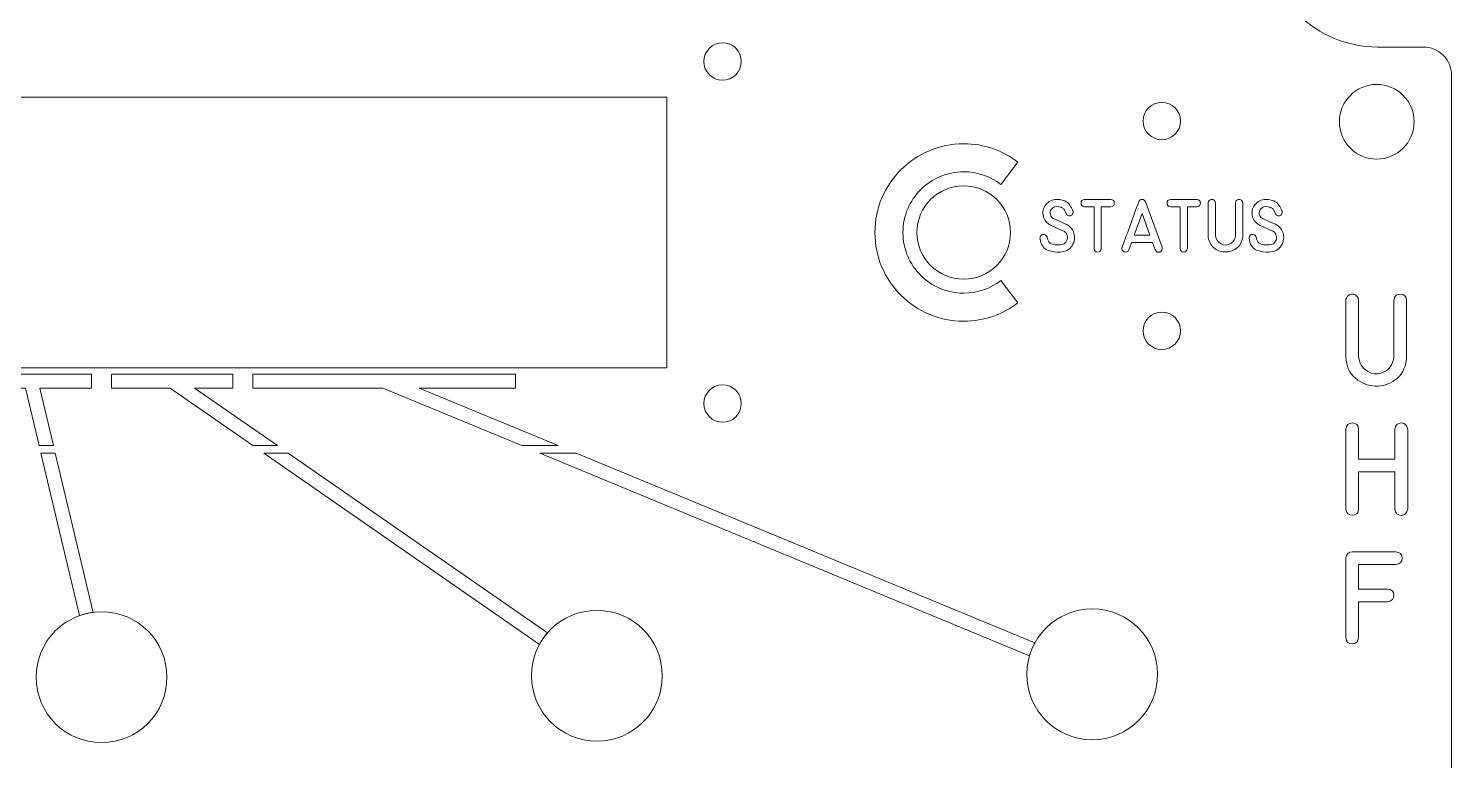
# Model space of a CAD drawing. Header units: millimetres. Extents: x -86 to 60, y -135 to 365.
# Drawn here: x -17.2 to 59, y 173.4 to 212.6 of the extents above; entities that cross this region are included whole.
import ezdxf

# ---------------------------------------------------------------- set-up
doc = ezdxf.new("R2010")
doc.units = ezdxf.units.MM
doc.header["$MEASUREMENT"] = 0
doc.layers.add('Cuts', color=7, linetype='Continuous', plot=False)
doc.layers.add('Engrave', color=7, linetype='Continuous')

msp = doc.modelspace()

# ---------------------------------------------------------------- linework, layer by layer
at = {"layer": 'Cuts', "color": 250, "lineweight": 9}
msp.add_lwpolyline([(-43.5002, 194.4311), (16.9998, 194.4311), (16.9998, 208.9311), (-43.5002, 208.9311), (-43.5002, 194.4311)], close=True, dxfattribs=at)
for centre, major_axis, ratio in [((19.9748, 210.8347), (0, 1), 1), ((54.9748, 207.6068), (0, 2), 1), ((43.4748, 207.6444), (0, 1), 1), ((32.8763, 201.6811), (2.5001, 0), 0.99996), ((43.4748, 196.4192), (0, 1), 1), ((19.9748, 192.5274), (0, 1), 1), ((-13.2487, 177.878), (3.5001, 0), 0.9999714), ((13.2513, 177.9564), (3.5001, 0), 0.9999714), ((39.7513, 178.0348), (3.5001, 0), 0.9999714)]:
    msp.add_ellipse(centre, major_axis=major_axis, ratio=ratio, dxfattribs=at)
msp.add_open_spline([(57.4748, 154.4568), (57.8729, 154.4566), (58.2545, 154.2982), (58.5358, 154.0166), (58.5358, 154.0166), (58.8172, 153.7349), (58.975, 153.3549), (58.9748, 152.9568), (58.9748, 152.9568), (58.9748, 152.9568), (58.9748, 148.9068), (58.9748, 148.9068), (58.9748, 148.9068), (58.9745, 148.5088), (58.8162, 148.1271), (58.5345, 147.8458), (58.5345, 147.8458), (58.2528, 147.5645), (57.8729, 147.4066), (57.4748, 147.4068), (57.4748, 147.4068), (57.4748, 147.4068), (50.5123, 147.4068), (50.5123, 147.4068), (50.5123, 147.4068), (50.1147, 147.4071), (49.7333, 147.2494), (49.452, 146.9685), (49.452, 146.9685), (49.1707, 146.6875), (49.0125, 146.3044), (49.0123, 145.9068), (49.0123, 145.9068), (49.0123, 145.9068), (49.0123, 129.4193), (49.0123, 129.4193), (49.0123, 129.4193), (49.012, 129.0213), (48.8537, 128.6396), (48.572, 128.3583), (48.572, 128.3583), (48.2903, 128.077), (47.9104, 127.9191), (47.5123, 127.9193), (47.5123, 127.9193), (47.5123, 127.9193), (-74.0127, 127.9193), (-74.0127, 127.9193), (-74.0127, 127.9193), (-74.4108, 127.9196), (-74.7925, 128.078), (-75.0738, 128.3596), (-75.0738, 128.3596), (-75.3551, 128.6413), (-75.513, 129.0213), (-75.5127, 129.4193), (-75.5127, 129.4193), (-75.5127, 129.4193), (-75.5127, 160.4568), (-75.5127, 160.4568), (-75.5127, 160.4568), (-75.5117, 162.0471), (-76.1425, 163.5727), (-77.2663, 164.6979), (-77.2663, 164.6979), (-78.3901, 165.8231), (-79.9224, 166.4558), (-81.5127, 166.4568), (-81.5127, 166.4568), (-81.5127, 166.4568), (-83.9752, 166.4568), (-83.9752, 166.4568), (-83.9752, 166.4568), (-84.3733, 166.4571), (-84.755, 166.6155), (-85.0363, 166.8971), (-85.0363, 166.8971), (-85.3176, 167.1788), (-85.4755, 167.5588), (-85.4752, 167.9568), (-85.4752, 167.9568), (-85.4752, 167.9568), (-85.4752, 210.1068), (-85.4752, 210.1068), (-85.4752, 210.1068), (-85.475, 210.5049), (-85.3166, 210.8866), (-85.0349, 211.1679), (-85.0349, 211.1679), (-84.7533, 211.4492), (-84.3733, 211.6071), (-83.9752, 211.6068), (-83.9752, 211.6068), (-83.9752, 211.6068), (-81.5127, 211.6068), (-81.5127, 211.6068), (-81.5127, 211.6068), (-79.9224, 211.6058), (-78.3969, 212.2366), (-77.2716, 213.3604), (-77.2716, 213.3604), (-76.1464, 214.4842), (-75.5137, 216.0166), (-75.5127, 217.6068), (-75.5127, 217.6068), (-75.5127, 217.6068), (-75.5127, 248.6443), (-75.5127, 248.6443), (-75.5127, 248.6443), (-75.5125, 249.0424), (-75.3541, 249.4241), (-75.0724, 249.7054), (-75.0724, 249.7054), (-74.7908, 249.9867), (-74.4108, 250.1446), (-74.0127, 250.1443), (-74.0127, 250.1443), (-74.0127, 250.1443), (47.5123, 250.1443), (47.5123, 250.1443), (47.5123, 250.1443), (47.9104, 250.1441), (48.292, 249.9857), (48.5733, 249.7041), (48.5733, 249.7041), (48.8547, 249.4224), (49.0125, 249.0424), (49.0123, 248.6443), (49.0123, 248.6443), (49.0123, 248.6443), (49.0123, 217.6068), (49.0123, 217.6068), (49.0123, 217.6068), (49.0113, 216.0166), (49.6421, 214.491), (50.7659, 213.3658), (50.7659, 213.3658), (51.8897, 212.2406), (53.422, 211.6079), (55.0123, 211.6068), (55.0123, 211.6068), (55.0123, 211.6068), (57.4748, 211.6068), (57.4748, 211.6068), (57.4748, 211.6068), (57.8729, 211.6066), (58.2545, 211.4482), (58.5358, 211.1666), (58.5358, 211.1666), (58.8172, 210.8849), (58.975, 210.5049), (58.9748, 210.1068), (58.9748, 210.1068), (58.9748, 210.1068), (58.9748, 167.9568), (58.9748, 167.9568), (58.9748, 167.9568), (58.9745, 167.5588), (58.8162, 167.1771), (58.5345, 166.8958), (58.5345, 166.8958), (58.2528, 166.6145), (57.8729, 166.4566), (57.4748, 166.4568), (57.4748, 166.4568), (57.4748, 166.4568), (55.0123, 166.4568), (55.0123, 166.4568), (55.0123, 166.4568), (53.422, 166.4579), (51.8964, 165.8271), (50.7712, 164.7033), (50.7712, 164.7033), (49.646, 163.5795), (49.0133, 162.0471), (49.0123, 160.4568), (49.0123, 160.4568), (49.0123, 160.4568), (49.0123, 155.9568), (49.0123, 155.9568), (49.0123, 155.9568), (49.012, 155.5593), (49.1697, 155.1779), (49.4507, 154.8966), (49.4507, 154.8966), (49.7316, 154.6153), (50.1147, 154.4571), (50.5123, 154.4568), (50.5123, 154.4568), (50.5123, 154.4568), (57.4748, 154.4568), (57.4748, 154.4568)], degree=3, knots=[0, 0, 0, 0, 0.0204082, 0.0204082, 0.0204082, 0.0204082, 0.0408163, 0.0408163, 0.0408163, 0.0408163, 0.0612245, 0.0612245, 0.0612245, 0.0612245, 0.0816327, 0.0816327, 0.0816327, 0.0816327, 0.1020408, 0.1020408, 0.1020408, 0.1020408, 0.122449, 0.122449, 0.122449, 0.122449, 0.1428571, 0.1428571, 0.1428571, 0.1428571, 0.1632653, 0.1632653, 0.1632653, 0.1632653, 0.1836735, 0.1836735, 0.1836735, 0.1836735, 0.2040816, 0.2040816, 0.2040816, 0.2040816, 0.2244898, 0.2244898, 0.2244898, 0.2244898, 0.244898, 0.244898, 0.244898, 0.244898, 0.2653061, 0.2653061, 0.2653061, 0.2653061, 0.2857143, 0.2857143, 0.2857143, 0.2857143, 0.3061224, 0.3061224, 0.3061224, 0.3061224, 0.3265306, 0.3265306, 0.3265306, 0.3265306, 0.3469388, 0.3469388, 0.3469388, 0.3469388, 0.3673469, 0.3673469, 0.3673469, 0.3673469, 0.3877551, 0.3877551, 0.3877551, 0.3877551, 0.4081633, 0.4081633, 0.4081633, 0.4081633, 0.4285714, 0.4285714, 0.4285714, 0.4285714, 0.4489796, 0.4489796, 0.4489796, 0.4489796, 0.4693878, 0.4693878, 0.4693878, 0.4693878, 0.4897959, 0.4897959, 0.4897959, 0.4897959, 0.5102041, 0.5102041, 0.5102041, 0.5102041, 0.5306122, 0.5306122, 0.5306122, 0.5306122, 0.5510204, 0.5510204, 0.5510204, 0.5510204, 0.5714286, 0.5714286, 0.5714286, 0.5714286, 0.5918367, 0.5918367, 0.5918367, 0.5918367, 0.6122449, 0.6122449, 0.6122449, 0.6122449, 0.6326531, 0.6326531, 0.6326531, 0.6326531, 0.6530612, 0.6530612, 0.6530612, 0.6530612, 0.6734694, 0.6734694, 0.6734694, 0.6734694, 0.6938776, 0.6938776, 0.6938776, 0.6938776, 0.7142857, 0.7142857, 0.7142857, 0.7142857, 0.7346939, 0.7346939, 0.7346939, 0.7346939, 0.755102, 0.755102, 0.755102, 0.755102, 0.7755102, 0.7755102, 0.7755102, 0.7755102, 0.7959184, 0.7959184, 0.7959184, 0.7959184, 0.8163265, 0.8163265, 0.8163265, 0.8163265, 0.8367347, 0.8367347, 0.8367347, 0.8367347, 0.8571429, 0.8571429, 0.8571429, 0.8571429, 0.877551, 0.877551, 0.877551, 0.877551, 0.8979592, 0.8979592, 0.8979592, 0.8979592, 0.9183673, 0.9183673, 0.9183673, 0.9183673, 0.9387755, 0.9387755, 0.9387755, 0.9387755, 0.9591837, 0.9591837, 0.9591837, 0.9591837, 1, 1, 1, 1], dxfattribs=at)
at = {"layer": 'Engrave', "color": 240, "lineweight": 9}
for points, knots in [([(32.8762, 206.4311), (31.5647, 206.4311), (30.3771, 205.8994), (29.5175, 205.0398), (29.5175, 205.0398), (28.6579, 204.1804), (28.1262, 202.9926), (28.1262, 201.6811), (28.1262, 201.6811), (28.1262, 200.3696), (28.6579, 199.182), (29.5175, 198.3224), (29.5175, 198.3224), (30.3771, 197.4628), (31.5647, 196.9311), (32.8762, 196.9311), (32.8762, 196.9311), (33.968, 196.9311), (34.974, 197.2997), (35.7762, 197.919), (35.7762, 197.919), (35.7762, 197.919), (34.8605, 199.107), (34.8605, 199.107), (34.8605, 199.107), (34.3116, 198.6832), (33.6233, 198.4311), (32.8762, 198.4311), (32.8762, 198.4311), (31.9788, 198.4311), (31.1662, 198.7949), (30.5781, 199.383), (30.5781, 199.383), (29.99, 199.9711), (29.6262, 200.7837), (29.6262, 201.6811), (29.6262, 201.6811), (29.6262, 202.5786), (29.99, 203.3912), (30.5781, 203.9792), (30.5781, 203.9792), (31.1662, 204.5673), (31.9788, 204.9311), (32.8762, 204.9311), (32.8762, 204.9311), (33.6233, 204.9311), (34.3116, 204.679), (34.8605, 204.2552), (34.8605, 204.2552), (34.8605, 204.2552), (35.7762, 205.4432), (35.7762, 205.4432), (35.7762, 205.4432), (34.974, 206.0625), (33.968, 206.4311), (32.8762, 206.4311)], [0, 0, 0, 0, 0.0666667, 0.0666667, 0.0666667, 0.0666667, 0.1333333, 0.1333333, 0.1333333, 0.1333333, 0.2, 0.2, 0.2, 0.2, 0.2666667, 0.2666667, 0.2666667, 0.2666667, 0.3333333, 0.3333333, 0.3333333, 0.3333333, 0.4, 0.4, 0.4, 0.4, 0.4666667, 0.4666667, 0.4666667, 0.4666667, 0.5333333, 0.5333333, 0.5333333, 0.5333333, 0.6, 0.6, 0.6, 0.6, 0.6666667, 0.6666667, 0.6666667, 0.6666667, 0.7333333, 0.7333333, 0.7333333, 0.7333333, 0.8, 0.8, 0.8, 0.8, 0.8666667, 0.8666667, 0.8666667, 0.8666667, 1, 1, 1, 1]), ([(38.3438, 202.1293), (38.3438, 202.1293), (38.3659, 202.1199), (38.3659, 202.1199), (38.3659, 202.1199), (38.3659, 202.1199), (38.3908, 202.1076), (38.3908, 202.1076), (38.3908, 202.1076), (38.3908, 202.1076), (38.4129, 202.0949), (38.4129, 202.0949), (38.4129, 202.0949), (38.419, 202.0902), (38.4266, 202.086), (38.4341, 202.0818), (38.4341, 202.0818), (38.4421, 202.078), (38.4496, 202.0733), (38.4571, 202.0691), (38.4571, 202.0691), (38.6387, 201.9496), (38.7516, 201.784), (38.7944, 201.5728), (38.7944, 201.5728), (38.8108, 201.4901), (38.8146, 201.4049), (38.8057, 201.3179), (38.8057, 201.3179), (38.7906, 201.1928), (38.7469, 201.0775), (38.674, 200.9712), (38.674, 200.9712), (38.6011, 200.8649), (38.5093, 200.7831), (38.3993, 200.7252), (38.3993, 200.7252), (38.2807, 200.6627), (38.158, 200.6316), (38.031, 200.6316), (38.031, 200.6316), (37.8179, 200.6316), (37.6147, 200.6589), (37.4204, 200.7135), (37.4204, 200.7135), (37.2266, 200.768), (37.0884, 200.9143), (37.006, 201.1523), (37.006, 201.1523), (36.9948, 201.1829), (36.9868, 201.2139), (36.9811, 201.2459), (36.9811, 201.2459), (36.9755, 201.2784), (36.9689, 201.3104), (36.9618, 201.3428), (36.9618, 201.3428), (36.9482, 201.4087), (36.9642, 201.467), (37.0108, 201.5178), (37.0108, 201.5178), (37.0568, 201.5681), (37.1147, 201.5874), (37.1834, 201.5757), (37.1834, 201.5757), (37.2563, 201.5606), (37.3066, 201.5159), (37.3353, 201.4407), (37.3353, 201.4407), (37.3353, 201.4407), (37.3395, 201.428), (37.3395, 201.428), (37.3395, 201.428), (37.3833, 201.2285), (37.4604, 201.1095), (37.57, 201.071), (37.57, 201.071), (37.6801, 201.0324), (37.8325, 201.015), (38.0282, 201.0187), (38.0282, 201.0187), (38.2083, 201.0187), (38.332, 201.1034), (38.3993, 201.2723), (38.3993, 201.2723), (38.4284, 201.3475), (38.4331, 201.4261), (38.4129, 201.5075), (38.4129, 201.5075), (38.3927, 201.5884), (38.3527, 201.6566), (38.293, 201.7107), (38.293, 201.7107), (38.2662, 201.7337), (38.2314, 201.7549), (38.1881, 201.7751), (38.1881, 201.7751), (38.1881, 201.7751), (37.5503, 202.055), (37.5503, 202.055), (37.5503, 202.055), (37.5503, 202.055), (37.5296, 202.0663), (37.5296, 202.0663), (37.5296, 202.0663), (37.3207, 202.1763), (37.1914, 202.3329), (37.141, 202.5361), (37.141, 202.5361), (37.0794, 202.7713), (37.1222, 202.9821), (37.2699, 203.1693), (37.2699, 203.1693), (37.4171, 203.356), (37.6109, 203.4496), (37.8504, 203.4496), (37.8504, 203.4496), (37.8504, 203.4496), (38.0023, 203.4454), (38.0023, 203.4454), (38.0023, 203.4454), (38.0517, 203.4364), (38.0997, 203.4275), (38.1453, 203.4186), (38.1453, 203.4186), (38.1914, 203.4101), (38.2379, 203.395), (38.2845, 203.3739), (38.2845, 203.3739), (38.4002, 203.3198), (38.4891, 203.245), (38.5507, 203.1504), (38.5507, 203.1504), (38.6123, 203.0559), (38.6679, 202.9534), (38.7172, 202.8433), (38.7172, 202.8433), (38.7219, 202.8329), (38.7262, 202.8212), (38.7299, 202.8075), (38.7299, 202.8075), (38.7398, 202.7624), (38.7351, 202.7215), (38.7158, 202.6848), (38.7158, 202.6848), (38.705, 202.6617), (38.6933, 202.6443), (38.6815, 202.6326), (38.6815, 202.6326), (38.6697, 202.6203), (38.6599, 202.6123), (38.6528, 202.6076), (38.6528, 202.6076), (38.6048, 202.5738), (38.5526, 202.5634), (38.4957, 202.5775), (38.4957, 202.5775), (38.4383, 202.5902), (38.395, 202.6269), (38.3645, 202.6876), (38.3645, 202.6876), (38.3405, 202.7408), (38.3151, 202.7953), (38.2883, 202.8508), (38.2883, 202.8508), (38.261, 202.9063), (38.2229, 202.9524), (38.1744, 202.9896), (38.1744, 202.9896), (38.1542, 203.0042), (38.1345, 203.015), (38.1156, 203.0216), (38.1156, 203.0216), (38.0968, 203.0286), (38.0761, 203.0361), (38.0531, 203.0446), (38.0531, 203.0446), (38.0531, 203.0446), (37.9637, 203.0597), (37.9637, 203.0597), (37.9637, 203.0597), (37.9637, 203.0597), (37.8367, 203.0639), (37.8367, 203.0639), (37.8367, 203.0639), (37.7135, 203.062), (37.6194, 203.0089), (37.5545, 202.904), (37.5545, 202.904), (37.5103, 202.8367), (37.4938, 202.7619), (37.5046, 202.6791), (37.5046, 202.6791), (37.5173, 202.5775), (37.5653, 202.4985), (37.6481, 202.4421), (37.6481, 202.4421), (37.6519, 202.4397), (37.6556, 202.4364), (37.6603, 202.4331), (37.6603, 202.4331), (37.665, 202.4303), (37.6702, 202.427), (37.6754, 202.4242), (37.6754, 202.4242), (37.6754, 202.4242), (37.6909, 202.4176), (37.6909, 202.4176), (37.6909, 202.4176), (37.6909, 202.4176), (37.7074, 202.4106), (37.7074, 202.4106), (37.7074, 202.4106), (37.7074, 202.4106), (38.3438, 202.1293), (38.3438, 202.1293)], [0, 0, 0, 0, 0.0181818, 0.0181818, 0.0181818, 0.0181818, 0.0363636, 0.0363636, 0.0363636, 0.0363636, 0.0545455, 0.0545455, 0.0545455, 0.0545455, 0.0727273, 0.0727273, 0.0727273, 0.0727273, 0.0909091, 0.0909091, 0.0909091, 0.0909091, 0.1090909, 0.1090909, 0.1090909, 0.1090909, 0.1272727, 0.1272727, 0.1272727, 0.1272727, 0.1454545, 0.1454545, 0.1454545, 0.1454545, 0.1636364, 0.1636364, 0.1636364, 0.1636364, 0.1818182, 0.1818182, 0.1818182, 0.1818182, 0.2, 0.2, 0.2, 0.2, 0.2181818, 0.2181818, 0.2181818, 0.2181818, 0.2363636, 0.2363636, 0.2363636, 0.2363636, 0.2545455, 0.2545455, 0.2545455, 0.2545455, 0.2727273, 0.2727273, 0.2727273, 0.2727273, 0.2909091, 0.2909091, 0.2909091, 0.2909091, 0.3090909, 0.3090909, 0.3090909, 0.3090909, 0.3272727, 0.3272727, 0.3272727, 0.3272727, 0.3454545, 0.3454545, 0.3454545, 0.3454545, 0.3636364, 0.3636364, 0.3636364, 0.3636364, 0.3818182, 0.3818182, 0.3818182, 0.3818182, 0.4, 0.4, 0.4, 0.4, 0.4181818, 0.4181818, 0.4181818, 0.4181818, 0.4363636, 0.4363636, 0.4363636, 0.4363636, 0.4545455, 0.4545455, 0.4545455, 0.4545455, 0.4727273, 0.4727273, 0.4727273, 0.4727273, 0.4909091, 0.4909091, 0.4909091, 0.4909091, 0.5090909, 0.5090909, 0.5090909, 0.5090909, 0.5272727, 0.5272727, 0.5272727, 0.5272727, 0.5454545, 0.5454545, 0.5454545, 0.5454545, 0.5636364, 0.5636364, 0.5636364, 0.5636364, 0.5818182, 0.5818182, 0.5818182, 0.5818182, 0.6, 0.6, 0.6, 0.6, 0.6181818, 0.6181818, 0.6181818, 0.6181818, 0.6363636, 0.6363636, 0.6363636, 0.6363636, 0.6545455, 0.6545455, 0.6545455, 0.6545455, 0.6727273, 0.6727273, 0.6727273, 0.6727273, 0.6909091, 0.6909091, 0.6909091, 0.6909091, 0.7090909, 0.7090909, 0.7090909, 0.7090909, 0.7272727, 0.7272727, 0.7272727, 0.7272727, 0.7454545, 0.7454545, 0.7454545, 0.7454545, 0.7636364, 0.7636364, 0.7636364, 0.7636364, 0.7818182, 0.7818182, 0.7818182, 0.7818182, 0.8, 0.8, 0.8, 0.8, 0.8181818, 0.8181818, 0.8181818, 0.8181818, 0.8363636, 0.8363636, 0.8363636, 0.8363636, 0.8545455, 0.8545455, 0.8545455, 0.8545455, 0.8727273, 0.8727273, 0.8727273, 0.8727273, 0.8909091, 0.8909091, 0.8909091, 0.8909091, 0.9090909, 0.9090909, 0.9090909, 0.9090909, 0.9272727, 0.9272727, 0.9272727, 0.9272727, 0.9454545, 0.9454545, 0.9454545, 0.9454545, 0.9636364, 0.9636364, 0.9636364, 0.9636364, 1, 1, 1, 1]), ([(39.8499, 200.8203), (39.8499, 200.8203), (39.8499, 203.0611), (39.8499, 203.0611), (39.8499, 203.0611), (39.8499, 203.0611), (39.3443, 203.0611), (39.3443, 203.0611), (39.3443, 203.0611), (39.2158, 203.071), (39.1514, 203.1359), (39.1519, 203.2544), (39.1519, 203.2544), (39.1523, 203.3734), (39.2168, 203.4388), (39.3443, 203.4496), (39.3443, 203.4496), (39.3443, 203.4496), (40.7431, 203.4496), (40.7431, 203.4496), (40.7431, 203.4496), (40.8696, 203.4397), (40.9336, 203.3743), (40.9341, 203.2544), (40.9341, 203.2544), (40.9346, 203.1349), (40.8706, 203.07), (40.7431, 203.0611), (40.7431, 203.0611), (40.7431, 203.0611), (40.2389, 203.0611), (40.2389, 203.0611), (40.2389, 203.0611), (40.2389, 203.0611), (40.2389, 200.8203), (40.2389, 200.8203), (40.2389, 200.8203), (40.2177, 200.69), (40.15, 200.6255), (40.0352, 200.6274), (40.0352, 200.6274), (39.9209, 200.6293), (39.8593, 200.6937), (39.8499, 200.8203)], [0, 0, 0, 0, 0.0833333, 0.0833333, 0.0833333, 0.0833333, 0.1666667, 0.1666667, 0.1666667, 0.1666667, 0.25, 0.25, 0.25, 0.25, 0.3333333, 0.3333333, 0.3333333, 0.3333333, 0.4166667, 0.4166667, 0.4166667, 0.4166667, 0.5, 0.5, 0.5, 0.5, 0.5833333, 0.5833333, 0.5833333, 0.5833333, 0.6666667, 0.6666667, 0.6666667, 0.6666667, 0.75, 0.75, 0.75, 0.75, 0.8333333, 0.8333333, 0.8333333, 0.8333333, 1, 1, 1, 1]), ([(41.3551, 200.8932), (41.5018, 201.2986), (41.6491, 201.7036), (41.7963, 202.1081), (41.7963, 202.1081), (41.944, 202.5126), (42.0917, 202.9176), (42.2394, 203.3226), (42.2394, 203.3226), (42.2699, 203.4063), (42.3301, 203.4487), (42.42, 203.4496), (42.42, 203.4496), (42.5103, 203.4505), (42.571, 203.4082), (42.602, 203.3226), (42.602, 203.3226), (42.602, 203.3226), (43.4854, 200.8866), (43.4854, 200.8866), (43.4854, 200.8866), (43.5126, 200.7568), (43.4731, 200.6735), (43.3668, 200.6359), (43.3668, 200.6359), (43.2601, 200.5978), (43.1782, 200.6368), (43.1199, 200.7516), (43.1199, 200.7516), (43.1199, 200.7516), (42.9783, 201.1457), (42.9783, 201.1457), (42.9783, 201.1457), (42.9783, 201.1457), (41.8551, 201.1457), (41.8551, 201.1457), (41.8551, 201.1457), (41.8551, 201.1457), (41.7173, 200.761), (41.7173, 200.761), (41.7173, 200.761), (41.6585, 200.6453), (41.5747, 200.6076), (41.4666, 200.6476), (41.4666, 200.6476), (41.3579, 200.6871), (41.3207, 200.7695), (41.3551, 200.8932)], [0, 0, 0, 0, 0.0769231, 0.0769231, 0.0769231, 0.0769231, 0.1538462, 0.1538462, 0.1538462, 0.1538462, 0.2307692, 0.2307692, 0.2307692, 0.2307692, 0.3076923, 0.3076923, 0.3076923, 0.3076923, 0.3846154, 0.3846154, 0.3846154, 0.3846154, 0.4615385, 0.4615385, 0.4615385, 0.4615385, 0.5384615, 0.5384615, 0.5384615, 0.5384615, 0.6153846, 0.6153846, 0.6153846, 0.6153846, 0.6923077, 0.6923077, 0.6923077, 0.6923077, 0.7692308, 0.7692308, 0.7692308, 0.7692308, 0.8461538, 0.8461538, 0.8461538, 0.8461538, 1, 1, 1, 1]), ([(44.4553, 200.8203), (44.4553, 200.8203), (44.4553, 203.0611), (44.4553, 203.0611), (44.4553, 203.0611), (44.4553, 203.0611), (43.9497, 203.0611), (43.9497, 203.0611), (43.9497, 203.0611), (43.8212, 203.071), (43.7568, 203.1359), (43.7573, 203.2544), (43.7573, 203.2544), (43.7577, 203.3734), (43.8222, 203.4388), (43.9497, 203.4496), (43.9497, 203.4496), (43.9497, 203.4496), (45.3485, 203.4496), (45.3485, 203.4496), (45.3485, 203.4496), (45.475, 203.4397), (45.539, 203.3743), (45.5395, 203.2544), (45.5395, 203.2544), (45.54, 203.1349), (45.476, 203.07), (45.3485, 203.0611), (45.3485, 203.0611), (45.3485, 203.0611), (44.8443, 203.0611), (44.8443, 203.0611), (44.8443, 203.0611), (44.8443, 203.0611), (44.8443, 200.8203), (44.8443, 200.8203), (44.8443, 200.8203), (44.8231, 200.69), (44.7554, 200.6255), (44.6406, 200.6274), (44.6406, 200.6274), (44.5263, 200.6293), (44.4647, 200.6937), (44.4553, 200.8203)], [0, 0, 0, 0, 0.0833333, 0.0833333, 0.0833333, 0.0833333, 0.1666667, 0.1666667, 0.1666667, 0.1666667, 0.25, 0.25, 0.25, 0.25, 0.3333333, 0.3333333, 0.3333333, 0.3333333, 0.4166667, 0.4166667, 0.4166667, 0.4166667, 0.5, 0.5, 0.5, 0.5, 0.5833333, 0.5833333, 0.5833333, 0.5833333, 0.6666667, 0.6666667, 0.6666667, 0.6666667, 0.75, 0.75, 0.75, 0.75, 0.8333333, 0.8333333, 0.8333333, 0.8333333, 1, 1, 1, 1]), ([(47.8081, 201.5578), (47.8081, 201.5578), (47.8081, 201.53), (47.8081, 201.53), (47.8081, 201.53), (47.8053, 201.4839), (47.8034, 201.4567), (47.8029, 201.4472), (47.8029, 201.4472), (47.7643, 201.1664), (47.6486, 200.959), (47.4567, 200.825), (47.4567, 200.825), (47.2648, 200.6914), (47.0597, 200.6288), (46.8424, 200.6377), (46.8424, 200.6377), (46.6246, 200.6467), (46.4252, 200.7257), (46.245, 200.8753), (46.245, 200.8753), (46.0644, 201.0253), (45.9661, 201.2436), (45.9506, 201.53), (45.9506, 201.53), (45.9506, 201.53), (45.9506, 201.5578), (45.9506, 201.5578), (45.9506, 201.5578), (45.9506, 201.5578), (45.9506, 203.2567), (45.9506, 203.2567), (45.9506, 203.2567), (45.9506, 203.284), (45.9558, 203.309), (45.9657, 203.3311), (45.9657, 203.3311), (46.0099, 203.4275), (46.0832, 203.4656), (46.1858, 203.4454), (46.1858, 203.4454), (46.2879, 203.4251), (46.3391, 203.3621), (46.3391, 203.2567), (46.3391, 203.2567), (46.3391, 203.2567), (46.3391, 201.5578), (46.3391, 201.5578), (46.3391, 201.5578), (46.3528, 201.3461), (46.4459, 201.1881), (46.6181, 201.0837), (46.6181, 201.0837), (46.7907, 200.9788), (46.9718, 200.9835), (47.1618, 201.0973), (47.1618, 201.0973), (47.2474, 201.1476), (47.31, 201.213), (47.3499, 201.293), (47.3499, 201.293), (47.3899, 201.3729), (47.4134, 201.4614), (47.421, 201.5578), (47.421, 201.5578), (47.421, 201.5578), (47.421, 203.2567), (47.421, 203.2567), (47.421, 203.2567), (47.421, 203.2732), (47.4219, 203.2854), (47.4238, 203.2939), (47.4238, 203.2939), (47.445, 203.4068), (47.5141, 203.4581), (47.6317, 203.4468), (47.6317, 203.4468), (47.7493, 203.436), (47.8081, 203.3725), (47.8081, 203.2567), (47.8081, 203.2567), (47.8081, 203.2567), (47.8081, 201.5578), (47.8081, 201.5578)], [0, 0, 0, 0, 0.0454545, 0.0454545, 0.0454545, 0.0454545, 0.0909091, 0.0909091, 0.0909091, 0.0909091, 0.1363636, 0.1363636, 0.1363636, 0.1363636, 0.1818182, 0.1818182, 0.1818182, 0.1818182, 0.2272727, 0.2272727, 0.2272727, 0.2272727, 0.2727273, 0.2727273, 0.2727273, 0.2727273, 0.3181818, 0.3181818, 0.3181818, 0.3181818, 0.3636364, 0.3636364, 0.3636364, 0.3636364, 0.4090909, 0.4090909, 0.4090909, 0.4090909, 0.4545455, 0.4545455, 0.4545455, 0.4545455, 0.5, 0.5, 0.5, 0.5, 0.5454545, 0.5454545, 0.5454545, 0.5454545, 0.5909091, 0.5909091, 0.5909091, 0.5909091, 0.6363636, 0.6363636, 0.6363636, 0.6363636, 0.6818182, 0.6818182, 0.6818182, 0.6818182, 0.7272727, 0.7272727, 0.7272727, 0.7272727, 0.7727273, 0.7727273, 0.7727273, 0.7727273, 0.8181818, 0.8181818, 0.8181818, 0.8181818, 0.8636364, 0.8636364, 0.8636364, 0.8636364, 0.9090909, 0.9090909, 0.9090909, 0.9090909, 1, 1, 1, 1]), ([(49.5306, 202.1293), (49.5306, 202.1293), (49.5527, 202.1199), (49.5527, 202.1199), (49.5527, 202.1199), (49.5527, 202.1199), (49.5776, 202.1076), (49.5776, 202.1076), (49.5776, 202.1076), (49.5776, 202.1076), (49.5997, 202.0949), (49.5997, 202.0949), (49.5997, 202.0949), (49.6058, 202.0902), (49.6134, 202.086), (49.6209, 202.0818), (49.6209, 202.0818), (49.6289, 202.078), (49.6364, 202.0733), (49.6439, 202.0691), (49.6439, 202.0691), (49.8255, 201.9496), (49.9384, 201.784), (49.9812, 201.5728), (49.9812, 201.5728), (49.9976, 201.4901), (50.0014, 201.4049), (49.9925, 201.3179), (49.9925, 201.3179), (49.9774, 201.1928), (49.9337, 201.0775), (49.8608, 200.9712), (49.8608, 200.9712), (49.7879, 200.8649), (49.6961, 200.7831), (49.5861, 200.7252), (49.5861, 200.7252), (49.4675, 200.6627), (49.3448, 200.6316), (49.2178, 200.6316), (49.2178, 200.6316), (49.0047, 200.6316), (48.8015, 200.6589), (48.6072, 200.7135), (48.6072, 200.7135), (48.4134, 200.768), (48.2752, 200.9143), (48.1928, 201.1523), (48.1928, 201.1523), (48.1816, 201.1829), (48.1736, 201.2139), (48.1679, 201.2459), (48.1679, 201.2459), (48.1623, 201.2784), (48.1557, 201.3104), (48.1486, 201.3428), (48.1486, 201.3428), (48.135, 201.4087), (48.151, 201.467), (48.1976, 201.5178), (48.1976, 201.5178), (48.2436, 201.5681), (48.3015, 201.5874), (48.3702, 201.5757), (48.3702, 201.5757), (48.4431, 201.5606), (48.4934, 201.5159), (48.5221, 201.4407), (48.5221, 201.4407), (48.5221, 201.4407), (48.5263, 201.428), (48.5263, 201.428), (48.5263, 201.428), (48.5701, 201.2285), (48.6472, 201.1095), (48.7568, 201.071), (48.7568, 201.071), (48.8669, 201.0324), (49.0193, 201.015), (49.215, 201.0187), (49.215, 201.0187), (49.3951, 201.0187), (49.5188, 201.1034), (49.5861, 201.2723), (49.5861, 201.2723), (49.6152, 201.3475), (49.6199, 201.4261), (49.5997, 201.5075), (49.5997, 201.5075), (49.5795, 201.5884), (49.5395, 201.6566), (49.4798, 201.7107), (49.4798, 201.7107), (49.453, 201.7337), (49.4182, 201.7549), (49.3749, 201.7751), (49.3749, 201.7751), (49.3749, 201.7751), (48.7371, 202.055), (48.7371, 202.055), (48.7371, 202.055), (48.7371, 202.055), (48.7164, 202.0663), (48.7164, 202.0663), (48.7164, 202.0663), (48.5075, 202.1763), (48.3782, 202.3329), (48.3278, 202.5361), (48.3278, 202.5361), (48.2662, 202.7713), (48.309, 202.9821), (48.4567, 203.1693), (48.4567, 203.1693), (48.6039, 203.356), (48.7977, 203.4496), (49.0372, 203.4496), (49.0372, 203.4496), (49.0372, 203.4496), (49.1891, 203.4454), (49.1891, 203.4454), (49.1891, 203.4454), (49.2385, 203.4364), (49.2865, 203.4275), (49.3321, 203.4186), (49.3321, 203.4186), (49.3782, 203.4101), (49.4247, 203.395), (49.4713, 203.3739), (49.4713, 203.3739), (49.587, 203.3198), (49.6759, 203.245), (49.7375, 203.1504), (49.7375, 203.1504), (49.7991, 203.0559), (49.8547, 202.9534), (49.904, 202.8433), (49.904, 202.8433), (49.9087, 202.8329), (49.913, 202.8212), (49.9167, 202.8075), (49.9167, 202.8075), (49.9266, 202.7624), (49.9219, 202.7215), (49.9026, 202.6848), (49.9026, 202.6848), (49.8918, 202.6617), (49.8801, 202.6443), (49.8683, 202.6326), (49.8683, 202.6326), (49.8565, 202.6203), (49.8467, 202.6123), (49.8396, 202.6076), (49.8396, 202.6076), (49.7916, 202.5738), (49.7394, 202.5634), (49.6825, 202.5775), (49.6825, 202.5775), (49.6251, 202.5902), (49.5818, 202.6269), (49.5513, 202.6876), (49.5513, 202.6876), (49.5273, 202.7408), (49.5019, 202.7953), (49.4751, 202.8508), (49.4751, 202.8508), (49.4478, 202.9063), (49.4097, 202.9524), (49.3612, 202.9896), (49.3612, 202.9896), (49.341, 203.0042), (49.3213, 203.015), (49.3024, 203.0216), (49.3024, 203.0216), (49.2836, 203.0286), (49.2629, 203.0361), (49.2399, 203.0446), (49.2399, 203.0446), (49.2399, 203.0446), (49.1505, 203.0597), (49.1505, 203.0597), (49.1505, 203.0597), (49.1505, 203.0597), (49.0235, 203.0639), (49.0235, 203.0639), (49.0235, 203.0639), (48.9003, 203.062), (48.8062, 203.0089), (48.7413, 202.904), (48.7413, 202.904), (48.6971, 202.8367), (48.6806, 202.7619), (48.6914, 202.6791), (48.6914, 202.6791), (48.7041, 202.5775), (48.7521, 202.4985), (48.8349, 202.4421), (48.8349, 202.4421), (48.8387, 202.4397), (48.8424, 202.4364), (48.8471, 202.4331), (48.8471, 202.4331), (48.8518, 202.4303), (48.857, 202.427), (48.8622, 202.4242), (48.8622, 202.4242), (48.8622, 202.4242), (48.8777, 202.4176), (48.8777, 202.4176), (48.8777, 202.4176), (48.8777, 202.4176), (48.8942, 202.4106), (48.8942, 202.4106), (48.8942, 202.4106), (48.8942, 202.4106), (49.5306, 202.1293), (49.5306, 202.1293)], [0, 0, 0, 0, 0.0181818, 0.0181818, 0.0181818, 0.0181818, 0.0363636, 0.0363636, 0.0363636, 0.0363636, 0.0545455, 0.0545455, 0.0545455, 0.0545455, 0.0727273, 0.0727273, 0.0727273, 0.0727273, 0.0909091, 0.0909091, 0.0909091, 0.0909091, 0.1090909, 0.1090909, 0.1090909, 0.1090909, 0.1272727, 0.1272727, 0.1272727, 0.1272727, 0.1454545, 0.1454545, 0.1454545, 0.1454545, 0.1636364, 0.1636364, 0.1636364, 0.1636364, 0.1818182, 0.1818182, 0.1818182, 0.1818182, 0.2, 0.2, 0.2, 0.2, 0.2181818, 0.2181818, 0.2181818, 0.2181818, 0.2363636, 0.2363636, 0.2363636, 0.2363636, 0.2545455, 0.2545455, 0.2545455, 0.2545455, 0.2727273, 0.2727273, 0.2727273, 0.2727273, 0.2909091, 0.2909091, 0.2909091, 0.2909091, 0.3090909, 0.3090909, 0.3090909, 0.3090909, 0.3272727, 0.3272727, 0.3272727, 0.3272727, 0.3454545, 0.3454545, 0.3454545, 0.3454545, 0.3636364, 0.3636364, 0.3636364, 0.3636364, 0.3818182, 0.3818182, 0.3818182, 0.3818182, 0.4, 0.4, 0.4, 0.4, 0.4181818, 0.4181818, 0.4181818, 0.4181818, 0.4363636, 0.4363636, 0.4363636, 0.4363636, 0.4545455, 0.4545455, 0.4545455, 0.4545455, 0.4727273, 0.4727273, 0.4727273, 0.4727273, 0.4909091, 0.4909091, 0.4909091, 0.4909091, 0.5090909, 0.5090909, 0.5090909, 0.5090909, 0.5272727, 0.5272727, 0.5272727, 0.5272727, 0.5454545, 0.5454545, 0.5454545, 0.5454545, 0.5636364, 0.5636364, 0.5636364, 0.5636364, 0.5818182, 0.5818182, 0.5818182, 0.5818182, 0.6, 0.6, 0.6, 0.6, 0.6181818, 0.6181818, 0.6181818, 0.6181818, 0.6363636, 0.6363636, 0.6363636, 0.6363636, 0.6545455, 0.6545455, 0.6545455, 0.6545455, 0.6727273, 0.6727273, 0.6727273, 0.6727273, 0.6909091, 0.6909091, 0.6909091, 0.6909091, 0.7090909, 0.7090909, 0.7090909, 0.7090909, 0.7272727, 0.7272727, 0.7272727, 0.7272727, 0.7454545, 0.7454545, 0.7454545, 0.7454545, 0.7636364, 0.7636364, 0.7636364, 0.7636364, 0.7818182, 0.7818182, 0.7818182, 0.7818182, 0.8, 0.8, 0.8, 0.8, 0.8181818, 0.8181818, 0.8181818, 0.8181818, 0.8363636, 0.8363636, 0.8363636, 0.8363636, 0.8545455, 0.8545455, 0.8545455, 0.8545455, 0.8727273, 0.8727273, 0.8727273, 0.8727273, 0.8909091, 0.8909091, 0.8909091, 0.8909091, 0.9090909, 0.9090909, 0.9090909, 0.9090909, 0.9272727, 0.9272727, 0.9272727, 0.9272727, 0.9454545, 0.9454545, 0.9454545, 0.9454545, 0.9636364, 0.9636364, 0.9636364, 0.9636364, 1, 1, 1, 1]), ([(42.8377, 201.5329), (42.8377, 201.5329), (42.4186, 202.6904), (42.4186, 202.6904), (42.4186, 202.6904), (42.4186, 202.6904), (41.9971, 201.5329), (41.9971, 201.5329), (41.9971, 201.5329), (41.9971, 201.5329), (42.8377, 201.5329), (42.8377, 201.5329)], [0, 0, 0, 0, 0.25, 0.25, 0.25, 0.25, 0.5, 0.5, 0.5, 0.5, 1, 1, 1, 1]), ([(42.4186, 202.6904), (42.4186, 202.6904), (42.8377, 201.5329), (42.8377, 201.5329), (42.8377, 201.5329), (42.8377, 201.5329), (42.4186, 202.6904), (42.4186, 202.6904)], [0, 0, 0, 0, 0.3333333, 0.3333333, 0.3333333, 0.3333333, 1, 1, 1, 1]), ([(56.5722, 195.0694), (56.5722, 195.0694), (56.5722, 195.0208), (56.5722, 195.0208), (56.5722, 195.0208), (56.5672, 194.9401), (56.5639, 194.8924), (56.5631, 194.8759), (56.5631, 194.8759), (56.4956, 194.3845), (56.2931, 194.0215), (55.9573, 193.7869), (55.9573, 193.7869), (55.6214, 193.5531), (55.2625, 193.4437), (54.8823, 193.4593), (54.8823, 193.4593), (54.5012, 193.4749), (54.1521, 193.6132), (53.8369, 193.875), (53.8369, 193.875), (53.5208, 194.1376), (53.3488, 194.5195), (53.3216, 195.0208), (53.3216, 195.0208), (53.3216, 195.0208), (53.3216, 195.0694), (53.3216, 195.0694), (53.3216, 195.0694), (53.3216, 195.0694), (53.3216, 198.0425), (53.3216, 198.0425), (53.3216, 198.0425), (53.3216, 198.0903), (53.3307, 198.1339), (53.3479, 198.1726), (53.3479, 198.1726), (53.4253, 198.3413), (53.5537, 198.408), (53.7332, 198.3726), (53.7332, 198.3726), (53.9118, 198.3372), (54.0015, 198.2269), (54.0015, 198.0425), (54.0015, 198.0425), (54.0015, 198.0425), (54.0015, 195.0694), (54.0015, 195.0694), (54.0015, 195.0694), (54.0254, 194.6989), (54.1884, 194.4224), (54.4896, 194.2396), (54.4896, 194.2396), (54.7917, 194.0561), (55.1086, 194.0643), (55.4412, 194.2635), (55.4412, 194.2635), (55.591, 194.3516), (55.7005, 194.466), (55.7704, 194.6059), (55.7704, 194.6059), (55.8404, 194.7459), (55.8815, 194.9006), (55.8947, 195.0694), (55.8947, 195.0694), (55.8947, 195.0694), (55.8947, 198.0425), (55.8947, 198.0425), (55.8947, 198.0425), (55.8947, 198.0713), (55.8964, 198.0927), (55.8997, 198.1075), (55.8997, 198.1075), (55.9367, 198.3051), (56.0577, 198.3948), (56.2635, 198.3751), (56.2635, 198.3751), (56.4693, 198.3561), (56.5722, 198.245), (56.5722, 198.0425), (56.5722, 198.0425), (56.5722, 198.0425), (56.5722, 195.0694), (56.5722, 195.0694)], [0, 0, 0, 0, 0.0454545, 0.0454545, 0.0454545, 0.0454545, 0.0909091, 0.0909091, 0.0909091, 0.0909091, 0.1363636, 0.1363636, 0.1363636, 0.1363636, 0.1818182, 0.1818182, 0.1818182, 0.1818182, 0.2272727, 0.2272727, 0.2272727, 0.2272727, 0.2727273, 0.2727273, 0.2727273, 0.2727273, 0.3181818, 0.3181818, 0.3181818, 0.3181818, 0.3636364, 0.3636364, 0.3636364, 0.3636364, 0.4090909, 0.4090909, 0.4090909, 0.4090909, 0.4545455, 0.4545455, 0.4545455, 0.4545455, 0.5, 0.5, 0.5, 0.5, 0.5454545, 0.5454545, 0.5454545, 0.5454545, 0.5909091, 0.5909091, 0.5909091, 0.5909091, 0.6363636, 0.6363636, 0.6363636, 0.6363636, 0.6818182, 0.6818182, 0.6818182, 0.6818182, 0.7272727, 0.7272727, 0.7272727, 0.7272727, 0.7727273, 0.7727273, 0.7727273, 0.7727273, 0.8181818, 0.8181818, 0.8181818, 0.8181818, 0.8636364, 0.8636364, 0.8636364, 0.8636364, 0.9090909, 0.9090909, 0.9090909, 0.9090909, 1, 1, 1, 1]), ([(-20.2801, 194.1061), (-20.2801, 194.1061), (-13.7801, 194.1061), (-13.7801, 194.1061), (-13.7801, 194.1061), (-13.7801, 194.1061), (-13.7801, 193.3561), (-13.7801, 193.3561), (-13.7801, 193.3561), (-13.7801, 193.3561), (-16.5553, 193.3561), (-16.5553, 193.3561), (-16.5553, 193.3561), (-16.5553, 193.3561), (-15.821, 190.2774), (-15.821, 190.2774), (-15.821, 190.2774), (-15.821, 190.2774), (-16.5916, 190.2774), (-16.5916, 190.2774), (-16.5916, 190.2774), (-16.5916, 190.2774), (-17.326, 193.3561), (-17.326, 193.3561), (-17.326, 193.3561), (-17.326, 193.3561), (-20.2801, 193.3561), (-20.2801, 193.3561), (-20.2801, 193.3561), (-20.2801, 193.3561), (-20.2801, 194.1061), (-20.2801, 194.1061)], [0, 0, 0, 0, 0.1111111, 0.1111111, 0.1111111, 0.1111111, 0.2222222, 0.2222222, 0.2222222, 0.2222222, 0.3333333, 0.3333333, 0.3333333, 0.3333333, 0.4444444, 0.4444444, 0.4444444, 0.4444444, 0.5555556, 0.5555556, 0.5555556, 0.5555556, 0.6666667, 0.6666667, 0.6666667, 0.6666667, 0.7777778, 0.7777778, 0.7777778, 0.7777778, 1, 1, 1, 1]), ([(-12.7201, 194.1061), (-12.7201, 194.1061), (-6.2201, 194.1061), (-6.2201, 194.1061), (-6.2201, 194.1061), (-6.2201, 194.1061), (-6.2201, 193.3561), (-6.2201, 193.3561), (-6.2201, 193.3561), (-6.2201, 193.3561), (-8.2745, 193.3561), (-8.2745, 193.3561), (-8.2745, 193.3561), (-8.2745, 193.3561), (-3.84, 190.2774), (-3.84, 190.2774), (-3.84, 190.2774), (-3.84, 190.2774), (-5.1509, 190.2774), (-5.1509, 190.2774), (-5.1509, 190.2774), (-5.1509, 190.2774), (-9.5854, 193.3561), (-9.5854, 193.3561), (-9.5854, 193.3561), (-9.5854, 193.3561), (-12.7201, 193.3561), (-12.7201, 193.3561), (-12.7201, 193.3561), (-12.7201, 193.3561), (-12.7201, 194.1061), (-12.7201, 194.1061)], [0, 0, 0, 0, 0.1111111, 0.1111111, 0.1111111, 0.1111111, 0.2222222, 0.2222222, 0.2222222, 0.2222222, 0.3333333, 0.3333333, 0.3333333, 0.3333333, 0.4444444, 0.4444444, 0.4444444, 0.4444444, 0.5555556, 0.5555556, 0.5555556, 0.5555556, 0.6666667, 0.6666667, 0.6666667, 0.6666667, 0.7777778, 0.7777778, 0.7777778, 0.7777778, 1, 1, 1, 1]), ([(-5.1601, 194.1061), (-5.1601, 194.1061), (8.8999, 194.1061), (8.8999, 194.1061), (8.8999, 194.1061), (8.8999, 194.1061), (8.8999, 193.3561), (8.8999, 193.3561), (8.8999, 193.3561), (8.8999, 193.3561), (3.7513, 193.3561), (3.7513, 193.3561), (3.7513, 193.3561), (3.7513, 193.3561), (11.1814, 190.2774), (11.1814, 190.2774), (11.1814, 190.2774), (11.1814, 190.2774), (9.2286, 190.2774), (9.2286, 190.2774), (9.2286, 190.2774), (9.2286, 190.2774), (1.7985, 193.3561), (1.7985, 193.3561), (1.7985, 193.3561), (1.7985, 193.3561), (-5.1601, 193.3561), (-5.1601, 193.3561), (-5.1601, 193.3561), (-5.1601, 193.3561), (-5.1601, 194.1061), (-5.1601, 194.1061)], [0, 0, 0, 0, 0.1111111, 0.1111111, 0.1111111, 0.1111111, 0.2222222, 0.2222222, 0.2222222, 0.2222222, 0.3333333, 0.3333333, 0.3333333, 0.3333333, 0.4444444, 0.4444444, 0.4444444, 0.4444444, 0.5555556, 0.5555556, 0.5555556, 0.5555556, 0.6666667, 0.6666667, 0.6666667, 0.6666667, 0.7777778, 0.7777778, 0.7777778, 0.7777778, 1, 1, 1, 1]), ([(53.3216, 186.8801), (53.3216, 186.8801), (53.3216, 191.144), (53.3216, 191.144), (53.3216, 191.144), (53.3553, 191.3753), (53.4731, 191.4889), (53.6739, 191.4856), (53.6739, 191.4856), (53.8747, 191.4815), (53.9842, 191.367), (54.0015, 191.144), (54.0015, 191.144), (54.0015, 191.144), (54.0015, 189.5496), (54.0015, 189.5496), (54.0015, 189.5496), (54.0015, 189.5496), (55.9433, 189.5496), (55.9433, 189.5496), (55.9433, 189.5496), (55.9433, 189.5496), (55.9433, 191.144), (55.9433, 191.144), (55.9433, 191.144), (55.977, 191.3703), (56.0906, 191.4848), (56.2841, 191.4856), (56.2841, 191.4856), (56.4775, 191.4864), (56.5927, 191.372), (56.6281, 191.144), (56.6281, 191.144), (56.6281, 191.144), (56.6281, 186.8801), (56.6281, 186.8801), (56.6281, 186.8801), (56.5927, 186.6538), (56.4775, 186.541), (56.2841, 186.5418), (56.2841, 186.5418), (56.0906, 186.5427), (55.977, 186.6554), (55.9433, 186.8801), (55.9433, 186.8801), (55.9433, 186.8801), (55.9433, 188.8647), (55.9433, 188.8647), (55.9433, 188.8647), (55.9433, 188.8647), (54.0015, 188.8647), (54.0015, 188.8647), (54.0015, 188.8647), (54.0015, 188.8647), (54.0015, 186.8801), (54.0015, 186.8801), (54.0015, 186.8801), (53.9842, 186.6587), (53.8747, 186.546), (53.6739, 186.5427), (53.6739, 186.5427), (53.4731, 186.5394), (53.3553, 186.6521), (53.3216, 186.8801)], [0, 0, 0, 0, 0.0588235, 0.0588235, 0.0588235, 0.0588235, 0.1176471, 0.1176471, 0.1176471, 0.1176471, 0.1764706, 0.1764706, 0.1764706, 0.1764706, 0.2352941, 0.2352941, 0.2352941, 0.2352941, 0.2941176, 0.2941176, 0.2941176, 0.2941176, 0.3529412, 0.3529412, 0.3529412, 0.3529412, 0.4117647, 0.4117647, 0.4117647, 0.4117647, 0.4705882, 0.4705882, 0.4705882, 0.4705882, 0.5294118, 0.5294118, 0.5294118, 0.5294118, 0.5882353, 0.5882353, 0.5882353, 0.5882353, 0.6470588, 0.6470588, 0.6470588, 0.6470588, 0.7058824, 0.7058824, 0.7058824, 0.7058824, 0.7647059, 0.7647059, 0.7647059, 0.7647059, 0.8235294, 0.8235294, 0.8235294, 0.8235294, 0.8823529, 0.8823529, 0.8823529, 0.8823529, 1, 1, 1, 1]), ([(-15.7256, 189.8774), (-15.7256, 189.8774), (-13.6917, 181.3502), (-13.6917, 181.3502), (-13.6917, 181.3502), (-13.9442, 181.3183), (-14.1882, 181.2593), (-14.4209, 181.1766), (-14.4209, 181.1766), (-14.4209, 181.1766), (-16.4963, 189.8774), (-16.4963, 189.8774), (-16.4963, 189.8774), (-16.4963, 189.8774), (-15.7256, 189.8774), (-15.7256, 189.8774)], [0, 0, 0, 0, 0.2, 0.2, 0.2, 0.2, 0.4, 0.4, 0.4, 0.4, 0.6, 0.6, 0.6, 0.6, 1, 1, 1, 1]), ([(-3.264, 189.8774), (-3.264, 189.8774), (10.6058, 180.2481), (10.6058, 180.2481), (10.6058, 180.2481), (10.4427, 180.06), (10.2994, 179.8543), (10.179, 179.6343), (10.179, 179.6343), (10.179, 179.6343), (-4.5749, 189.8774), (-4.5749, 189.8774), (-4.5749, 189.8774), (-4.5749, 189.8774), (-3.264, 189.8774), (-3.264, 189.8774)], [0, 0, 0, 0, 0.2, 0.2, 0.2, 0.2, 0.4, 0.4, 0.4, 0.4, 0.6, 0.6, 0.6, 0.6, 1, 1, 1, 1]), ([(12.1467, 189.8774), (12.1467, 189.8774), (36.6788, 179.7124), (36.6788, 179.7124), (36.6788, 179.7124), (36.56, 179.4952), (36.4637, 179.264), (36.3926, 179.0219), (36.3926, 179.0219), (36.3926, 179.0219), (10.1939, 189.8774), (10.1939, 189.8774), (10.1939, 189.8774), (10.1939, 189.8774), (12.1467, 189.8774), (12.1467, 189.8774)], [0, 0, 0, 0, 0.2, 0.2, 0.2, 0.2, 0.4, 0.4, 0.4, 0.4, 0.6, 0.6, 0.6, 0.6, 1, 1, 1, 1]), ([(53.3216, 179.9964), (53.3216, 179.9964), (53.3216, 184.2504), (53.3216, 184.2504), (53.3216, 184.2504), (53.3504, 184.4627), (53.4648, 184.5772), (53.664, 184.5928), (53.664, 184.5928), (53.664, 184.5928), (55.9984, 184.5928), (55.9984, 184.5928), (55.9984, 184.5928), (56.2215, 184.5755), (56.3334, 184.4611), (56.3334, 184.2512), (56.3334, 184.2512), (56.3334, 184.0421), (56.2199, 183.9294), (55.9935, 183.9154), (55.9935, 183.9154), (55.9935, 183.9154), (53.999, 183.9154), (53.999, 183.9154), (53.999, 183.9154), (53.999, 183.9154), (53.999, 182.5959), (53.999, 182.5959), (53.999, 182.5959), (53.999, 182.5959), (55.5548, 182.5959), (55.5548, 182.5959), (55.5548, 182.5959), (55.7762, 182.5802), (55.889, 182.4716), (55.8922, 182.2707), (55.8922, 182.2707), (55.8955, 182.0699), (55.7828, 181.9522), (55.5548, 181.9184), (55.5548, 181.9184), (55.5548, 181.9184), (53.999, 181.9184), (53.999, 181.9184), (53.999, 181.9184), (53.999, 181.9184), (53.999, 179.9964), (53.999, 179.9964), (53.999, 179.9964), (53.9834, 179.775), (53.8739, 179.6622), (53.6723, 179.6589), (53.6723, 179.6589), (53.4706, 179.6556), (53.3537, 179.7684), (53.3216, 179.9964)], [0, 0, 0, 0, 0.0666667, 0.0666667, 0.0666667, 0.0666667, 0.1333333, 0.1333333, 0.1333333, 0.1333333, 0.2, 0.2, 0.2, 0.2, 0.2666667, 0.2666667, 0.2666667, 0.2666667, 0.3333333, 0.3333333, 0.3333333, 0.3333333, 0.4, 0.4, 0.4, 0.4, 0.4666667, 0.4666667, 0.4666667, 0.4666667, 0.5333333, 0.5333333, 0.5333333, 0.5333333, 0.6, 0.6, 0.6, 0.6, 0.6666667, 0.6666667, 0.6666667, 0.6666667, 0.7333333, 0.7333333, 0.7333333, 0.7333333, 0.8, 0.8, 0.8, 0.8, 0.8666667, 0.8666667, 0.8666667, 0.8666667, 1, 1, 1, 1])]:
    msp.add_open_spline(points, degree=3, knots=knots, dxfattribs=at)

doc.saveas('drawing.dxf')
